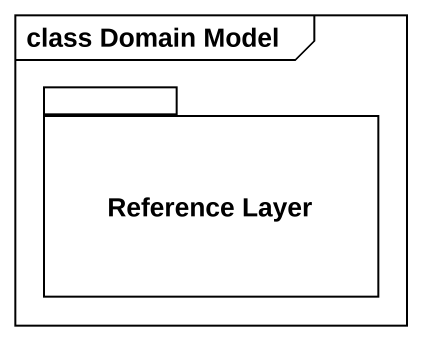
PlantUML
@startuml
mainframe class Domain Model
package "Reference Layer" as Reference_Layer {
}
@enduml
